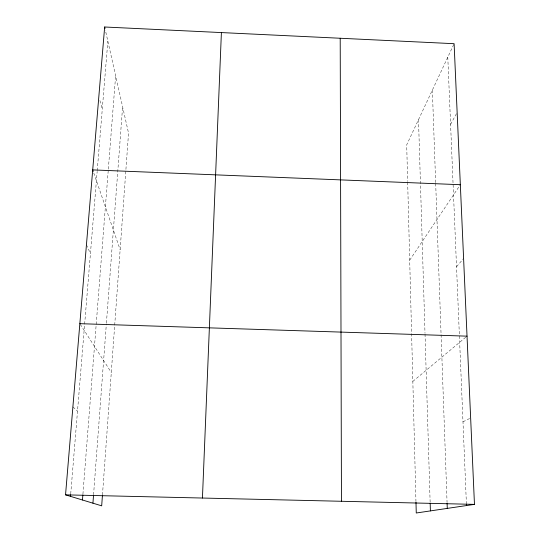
<?xml version="1.0" encoding="UTF-8"?>
<svg xmlns="http://www.w3.org/2000/svg" width="540" height="540" viewBox="0 0 540 540"><rect width="100%" height="100%" fill="white"/><g stroke="black" fill="none" stroke-linecap="round" stroke-linejoin="round"><path stroke-width="0.41" stroke-dasharray="2.7 2.03" d="M102.472 494.91L128.54 133.097L105.368 30.152M93.562 494.795L106.353 323.865M106.421 323.035L122.607 106.738M82.924 494.134L108.27 169.938M108.338 169.101L115.634 75.776M70.727 493.857L97.166 171.423M97.241 170.586L107.852 41.189M453.755 44.442L406.701 144.862L407.646 181.427M450.583 124.342L457.144 112.435M409.691 260.185L460.337 184.707M456.523 266.753L463.597 258.498M412.844 381.416L467.033 336.157M462.983 421.801L470.644 418.001M72.893 406.91L77.51 411.136M80.278 324.338L111.294 372.452M86.447 244.782L90.43 253.604M93.764 172.976L120.136 249.71M99.907 100.555L102.269 109.202M447.788 57.179L466.371 503.044M432.358 90.106L435.659 182.669M435.692 183.506L447.066 502.511M418.514 119.651L425 333.214M425.027 334.058L430.144 502.551M407.673 182.257L415.949 501.248"/><path stroke-width="0.81" d="M202.439 498.042L221.4 32.575M102.411 495.747L101.682 505.838L65.536 494.849L104.652 27L454.106 43.693L474.464 504.374L416.259 513L415.976 502.085M92.934 503.179L93.501 495.632M82.465 500L82.856 494.971M70.517 496.368L70.659 494.694M65.536 494.849L474.464 504.374M79.853 323.676L467.033 336.157M460.337 184.707L92.705 169.898L93.238 171.436M104.652 27L105.01 28.58M466.405 503.881L466.472 505.555M447.093 503.354L447.275 508.403M430.171 503.381L430.394 510.908M340.207 38.252L341.456 501.275"/></g></svg>
